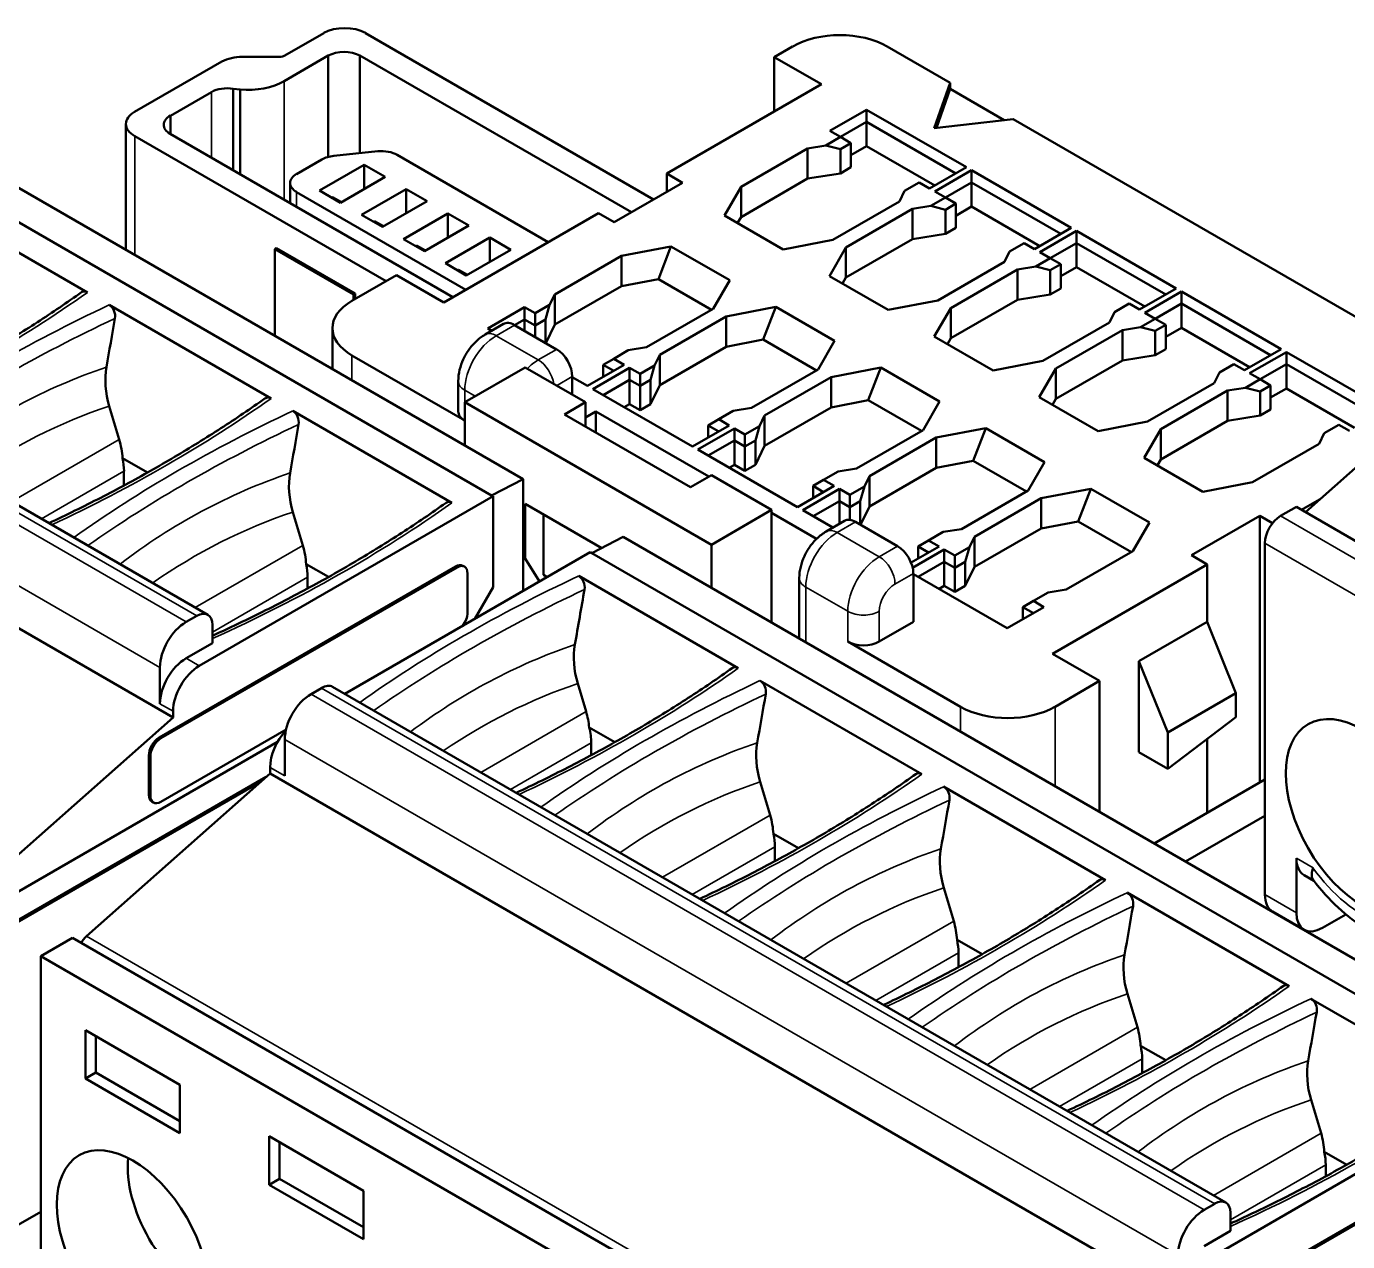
# Model space of a CAD drawing. Header units: millimetres. Extents: x 3137 to 5094, y 789 to 1822.
# Drawn here: x 4116.76 to 4134.57, y 1648.43 to 1664.81 of the extents above; entities that cross this region are included whole.
import ezdxf

# ---------------------------------------------------------------- set-up
doc = ezdxf.new("R2010")
doc.units = ezdxf.units.MM
doc.header["$LTSCALE"] = 1.8
doc.layers.add('외형선(ISO)', color=7, linetype='Continuous', lineweight=50)
doc.layers.add('좁은 외형선(ISO)', color=7, linetype='Continuous', lineweight=35)

msp = doc.modelspace()

# ---------------------------------------------------------------- linework, layer by layer
at = {"layer": '외형선(ISO)'}
for p, q in [((4120.768, 1664.721), (4120.243, 1664.418)), ((4121.33, 1664.721), (4125.214, 1662.479)), ((4127.088, 1664.541), (4126.841, 1664.398)), ((4128.361, 1664.541), (4129.21, 1664.051)), ((4118.219, 1663.658), (4119.397, 1664.338)), ((4120.172, 1664.4), (4119.67, 1664.401)), ((4120.234, 1664.074), (4120.828, 1664.417)), ((4120.828, 1664.417), (4120.828, 1663.052)), ((4121.256, 1664.417), (4121.256, 1663.103)), ((4121.256, 1664.417), (4124.914, 1662.306)), ((4126.841, 1663.663), (4126.841, 1664.398)), ((4126.841, 1664.398), (4127.477, 1664.03)), ((4119.549, 1663.97), (4119.549, 1662.872)), ((4119.549, 1663.97), (4119.642, 1663.959)), ((4119.642, 1663.959), (4119.642, 1662.818)), ((4125.391, 1662.826), (4127.477, 1664.03)), ((4129.21, 1664.051), (4128.997, 1663.438)), ((4129.21, 1663.969), (4129.027, 1663.442)), ((4129.21, 1664.051), (4129.21, 1663.969)), ((4129.94, 1663.547), (4129.21, 1663.969)), ((4118.703, 1663.607), (4119.254, 1663.926)), ((4118.703, 1663.607), (4118.703, 1663.36)), ((4128.085, 1663.687), (4127.59, 1663.402)), ((4129.429, 1662.912), (4128.085, 1663.687)), ((4128.085, 1663.687), (4128.085, 1663.524)), ((4118.103, 1663.496), (4118.103, 1661.799)), ((4127.59, 1663.402), (4127.732, 1663.32)), ((4128.085, 1663.524), (4127.732, 1663.32)), ((4128.085, 1663.524), (4128.085, 1663.198)), ((4129.287, 1662.83), (4128.085, 1663.524)), ((4128.997, 1663.438), (4130.058, 1663.561)), ((4130.058, 1663.561), (4136.062, 1660.095)), ((4121.608, 1661.377), (4118.222, 1663.332)), ((4122.51, 1661.162), (4118.698, 1663.363)), ((4127.732, 1663.32), (4127.535, 1663.207)), ((4127.732, 1663.32), (4127.873, 1663.238)), ((4127.873, 1663.238), (4127.732, 1663.157)), ((4127.873, 1663.238), (4127.873, 1662.912)), ((4121.497, 1663.128), (4120.903, 1663.067)), ((4123.794, 1661.904), (4121.759, 1663.079)), ((4126.392, 1662.648), (4127.29, 1663.167)), ((4127.535, 1663.207), (4127.29, 1663.167)), ((4127.29, 1663.167), (4127.29, 1662.759)), ((4127.535, 1663.207), (4127.732, 1663.157)), ((4127.732, 1663.157), (4127.732, 1662.83)), ((4128.085, 1663.198), (4127.873, 1663.075)), ((4129.005, 1662.667), (4128.085, 1663.198)), ((4116.033, 1662.994), (4123.454, 1658.709)), ((4120.744, 1663.018), (4120.403, 1662.821)), ((4120.71, 1662.597), (4121.311, 1662.944)), ((4121.311, 1662.618), (4121.311, 1662.944)), ((4121.311, 1662.944), (4121.594, 1662.781)), ((4127.873, 1662.912), (4127.732, 1662.83)), ((4128.934, 1662.626), (4129.429, 1662.912)), ((4129.5, 1662.871), (4129.005, 1662.585)), ((4130.843, 1662.095), (4129.5, 1662.871)), ((4129.5, 1662.871), (4129.5, 1662.708)), ((4115.608, 1662.774), (4123.029, 1658.49)), ((4120.316, 1662.7), (4120.316, 1662.429)), ((4121.594, 1662.781), (4120.993, 1662.434)), ((4124.684, 1662.173), (4125.603, 1662.704)), ((4125.391, 1662.826), (4125.391, 1662.581)), ((4125.603, 1662.704), (4125.391, 1662.826)), ((4126.392, 1662.24), (4127.29, 1662.759)), ((4127.732, 1662.83), (4127.29, 1662.759)), ((4128.596, 1662.594), (4128.792, 1662.708)), ((4128.792, 1662.708), (4128.934, 1662.626)), ((4129.5, 1662.708), (4129.146, 1662.504)), ((4129.5, 1662.708), (4129.5, 1662.381)), ((4130.702, 1662.014), (4129.5, 1662.708)), ((4120.403, 1662.578), (4122.683, 1661.262)), ((4120.993, 1662.434), (4120.71, 1662.597)), ((4120.888, 1662.511), (4120.874, 1662.503)), ((4120.888, 1662.511), (4121.007, 1662.442)), ((4121.276, 1662.271), (4121.877, 1662.618)), ((4121.877, 1662.291), (4121.877, 1662.618)), ((4121.877, 1662.618), (4122.16, 1662.455)), ((4126.169, 1662.263), (4126.392, 1662.648)), ((4126.392, 1662.648), (4126.392, 1662.24)), ((4128.527, 1662.452), (4128.596, 1662.594)), ((4129.146, 1662.504), (4128.95, 1662.39)), ((4129.005, 1662.585), (4129.146, 1662.504)), ((4129.146, 1662.504), (4129.287, 1662.422)), ((4115.434, 1662.467), (4117.583, 1661.226)), ((4122.16, 1662.455), (4121.559, 1662.108)), ((4128.527, 1662.452), (4127.629, 1661.934)), ((4127.806, 1661.832), (4128.704, 1662.35)), ((4128.95, 1662.39), (4128.704, 1662.35)), ((4128.704, 1662.35), (4128.704, 1661.942)), ((4128.95, 1662.39), (4129.146, 1662.34)), ((4129.287, 1662.422), (4129.146, 1662.34)), ((4129.146, 1662.34), (4129.146, 1662.014)), ((4129.287, 1662.422), (4129.287, 1662.095)), ((4129.5, 1662.381), (4129.287, 1662.259)), ((4130.419, 1661.85), (4129.5, 1662.381)), ((4121.559, 1662.108), (4121.276, 1662.271)), ((4121.453, 1662.185), (4121.439, 1662.176)), ((4121.453, 1662.185), (4121.573, 1662.116)), ((4121.841, 1661.944), (4122.442, 1662.291)), ((4122.386, 1661.091), (4124.472, 1662.295)), ((4122.442, 1661.965), (4122.442, 1662.291)), ((4122.442, 1662.291), (4122.725, 1662.128)), ((4124.472, 1662.295), (4124.684, 1662.173)), ((4126.961, 1661.805), (4126.169, 1662.263)), ((4126.346, 1662.161), (4126.392, 1662.24)), ((4122.725, 1662.128), (4122.124, 1661.781)), ((4129.146, 1662.014), (4128.704, 1661.942)), ((4129.287, 1662.095), (4129.146, 1662.014)), ((4130.348, 1661.809), (4130.843, 1662.095)), ((4130.914, 1662.054), (4130.419, 1661.769)), ((4132.257, 1661.279), (4130.914, 1662.054)), ((4130.914, 1662.054), (4130.914, 1661.891)), ((4120.13, 1661.822), (4120.109, 1661.81)), ((4120.109, 1661.81), (4121.17, 1661.197)), ((4120.109, 1660.64), (4120.109, 1661.81)), ((4120.13, 1661.822), (4121.191, 1661.209)), ((4122.124, 1661.781), (4121.841, 1661.944)), ((4122.019, 1661.858), (4122.005, 1661.85)), ((4122.019, 1661.858), (4122.138, 1661.789)), ((4122.407, 1661.618), (4123.008, 1661.965)), ((4123.291, 1661.801), (4122.69, 1661.454)), ((4123.008, 1661.638), (4123.008, 1661.965)), ((4123.008, 1661.965), (4123.291, 1661.801)), ((4124.78, 1661.718), (4125.448, 1661.846)), ((4125.278, 1661.405), (4125.448, 1661.846)), ((4125.448, 1661.846), (4126.24, 1661.389)), ((4127.629, 1661.934), (4126.961, 1661.805)), ((4127.583, 1661.446), (4127.806, 1661.832)), ((4127.806, 1661.424), (4128.704, 1661.942)), ((4127.806, 1661.832), (4127.806, 1661.424)), ((4130.01, 1661.778), (4130.207, 1661.891)), ((4130.207, 1661.891), (4130.348, 1661.809)), ((4130.914, 1661.891), (4130.56, 1661.687)), ((4130.914, 1661.891), (4130.914, 1661.565)), ((4132.116, 1661.197), (4130.914, 1661.891)), ((4122.69, 1661.454), (4122.407, 1661.618)), ((4123.882, 1661.199), (4124.78, 1661.718)), ((4124.78, 1661.718), (4124.78, 1661.309)), ((4129.941, 1661.636), (4129.043, 1661.117)), ((4129.941, 1661.636), (4130.01, 1661.778)), ((4130.56, 1661.687), (4130.364, 1661.574)), ((4130.419, 1661.769), (4130.56, 1661.687)), ((4130.56, 1661.687), (4130.702, 1661.605)), ((4121.75, 1661.458), (4121.149, 1661.111)), ((4121.75, 1661.458), (4122.386, 1661.091)), ((4122.585, 1661.531), (4122.571, 1661.523)), ((4122.585, 1661.531), (4122.704, 1661.463)), ((4128.375, 1660.989), (4127.583, 1661.446)), ((4129.22, 1661.015), (4130.118, 1661.534)), ((4130.364, 1661.574), (4130.118, 1661.534)), ((4130.118, 1661.534), (4130.118, 1661.126)), ((4130.364, 1661.574), (4130.56, 1661.524)), ((4130.702, 1661.605), (4130.56, 1661.524)), ((4130.56, 1661.524), (4130.56, 1661.197)), ((4130.702, 1661.605), (4130.702, 1661.279)), ((4130.914, 1661.565), (4130.702, 1661.442)), ((4131.833, 1661.034), (4130.914, 1661.565)), ((4123.882, 1660.791), (4124.78, 1661.309)), ((4124.78, 1661.309), (4125.278, 1661.405)), ((4125.278, 1661.405), (4125.996, 1660.991)), ((4126.24, 1661.389), (4126.017, 1661.003)), ((4127.76, 1661.344), (4127.806, 1661.424)), ((4130.702, 1661.279), (4130.56, 1661.197)), ((4131.762, 1660.993), (4132.257, 1661.279)), ((4121.17, 1661.197), (4121.191, 1661.209)), ((4121.17, 1661.124), (4121.17, 1661.197)), ((4121.191, 1661.209), (4121.191, 1661.136)), ((4123.882, 1661.199), (4123.813, 1661.057)), ((4123.882, 1661.199), (4123.882, 1660.791)), ((4129.043, 1661.117), (4128.375, 1660.989)), ((4129.22, 1660.607), (4130.118, 1661.126)), ((4130.56, 1661.197), (4130.118, 1661.126)), ((4132.328, 1661.238), (4131.833, 1660.952)), ((4133.671, 1660.462), (4132.328, 1661.238)), ((4132.328, 1661.238), (4132.328, 1661.075)), ((4112.117, 1660.973), (4119.206, 1656.88)), ((4117.877, 1661.057), (4120.058, 1659.797)), ((4123.475, 1661.026), (4122.98, 1660.74)), ((4123.616, 1660.944), (4123.475, 1661.026)), ((4123.475, 1661.026), (4123.475, 1660.862)), ((4123.813, 1661.057), (4123.616, 1660.944)), ((4123.616, 1660.944), (4123.616, 1660.781)), ((4123.813, 1661.057), (4123.758, 1660.862)), ((4126.017, 1661.003), (4125.119, 1660.485)), ((4125.296, 1660.383), (4126.194, 1660.901)), ((4126.194, 1660.901), (4126.862, 1661.03)), ((4126.194, 1660.901), (4126.194, 1660.493)), ((4126.692, 1660.589), (4126.862, 1661.03)), ((4126.862, 1661.03), (4127.654, 1660.572)), ((4128.997, 1660.63), (4129.22, 1661.015)), ((4129.22, 1661.015), (4129.22, 1660.607)), ((4131.356, 1660.819), (4131.424, 1660.961)), ((4131.424, 1660.961), (4131.621, 1661.075)), ((4131.621, 1661.075), (4131.762, 1660.993)), ((4131.833, 1660.952), (4131.974, 1660.871)), ((4132.328, 1661.075), (4131.974, 1660.871)), ((4132.328, 1661.075), (4132.328, 1660.748)), ((4133.53, 1660.381), (4132.328, 1661.075)), ((4120.885, 1660.192), (4120.885, 1660.744)), ((4122.943, 1660.657), (4123.191, 1660.8)), ((4122.98, 1660.74), (4123.034, 1660.709)), ((4123.475, 1660.862), (4123.341, 1660.785)), ((4123.906, 1660.458), (4123.341, 1660.785)), ((4123.475, 1660.862), (4123.475, 1660.707)), ((4123.616, 1660.781), (4123.475, 1660.862)), ((4123.758, 1660.862), (4123.616, 1660.781)), ((4123.616, 1660.781), (4123.616, 1660.626)), ((4123.758, 1660.862), (4123.758, 1660.544)), ((4123.882, 1660.791), (4123.761, 1660.542)), ((4131.356, 1660.819), (4130.458, 1660.301)), ((4131.778, 1660.757), (4131.532, 1660.717)), ((4131.974, 1660.871), (4131.778, 1660.757)), ((4131.778, 1660.757), (4131.974, 1660.707)), ((4131.974, 1660.871), (4132.116, 1660.789)), ((4132.116, 1660.789), (4131.974, 1660.707)), ((4132.116, 1660.789), (4132.116, 1660.462)), ((4132.328, 1660.748), (4132.116, 1660.626)), ((4133.247, 1660.217), (4132.328, 1660.748)), ((4126.194, 1660.493), (4126.692, 1660.589)), ((4126.692, 1660.589), (4127.41, 1660.174)), ((4127.654, 1660.572), (4127.431, 1660.187)), ((4129.789, 1660.172), (4128.997, 1660.63)), ((4129.174, 1660.528), (4129.22, 1660.607)), ((4130.634, 1660.199), (4131.532, 1660.717)), ((4131.532, 1660.717), (4131.532, 1660.309)), ((4131.974, 1660.707), (4131.974, 1660.381)), ((4122.669, 1659.499), (4121.149, 1660.377)), ((4124.677, 1660.332), (4124.873, 1660.445)), ((4124.873, 1660.445), (4125.119, 1660.485)), ((4125.296, 1660.383), (4125.227, 1660.241)), ((4125.296, 1659.974), (4126.194, 1660.493)), ((4125.296, 1660.383), (4125.296, 1659.974)), ((4131.974, 1660.381), (4131.532, 1660.309)), ((4132.116, 1660.462), (4131.974, 1660.381)), ((4133.176, 1660.176), (4133.671, 1660.462)), ((4133.742, 1660.421), (4133.247, 1660.136)), ((4135.086, 1659.646), (4133.742, 1660.421)), ((4133.742, 1660.421), (4133.742, 1660.258)), ((4133.998, 1658.265), (4136.564, 1660.54)), ((4123.482, 1660.213), (4122.669, 1659.744)), ((4123.482, 1660.213), (4124.295, 1659.744)), ((4124.323, 1659.964), (4124.818, 1660.25)), ((4124.889, 1660.209), (4124.394, 1659.923)), ((4124.677, 1660.332), (4124.536, 1660.25)), ((4124.536, 1660.25), (4124.536, 1660.087)), ((4124.677, 1660.168), (4124.536, 1660.25)), ((4124.818, 1660.25), (4124.677, 1660.332)), ((4125.031, 1660.127), (4124.889, 1660.209)), ((4124.889, 1660.209), (4124.889, 1660.046)), ((4125.227, 1660.241), (4125.031, 1660.127)), ((4125.227, 1660.241), (4125.172, 1660.046)), ((4127.608, 1660.085), (4128.276, 1660.213)), ((4128.107, 1659.772), (4128.276, 1660.213)), ((4128.276, 1660.213), (4129.068, 1659.756)), ((4130.458, 1660.301), (4129.789, 1660.172)), ((4130.412, 1659.813), (4130.634, 1660.199)), ((4130.634, 1659.791), (4131.532, 1660.309)), ((4130.634, 1660.199), (4130.634, 1659.791)), ((4132.839, 1660.145), (4133.035, 1660.258)), ((4133.035, 1660.258), (4133.176, 1660.176)), ((4133.742, 1660.258), (4133.389, 1660.054)), ((4134.944, 1659.564), (4133.742, 1660.258)), ((4133.742, 1660.258), (4133.742, 1659.932)), ((4122.581, 1659.621), (4122.581, 1660.03)), ((4124.118, 1659.846), (4124.118, 1660.091)), ((4124.118, 1660.083), (4124.323, 1659.964)), ((4124.889, 1660.046), (4124.536, 1659.842)), ((4124.889, 1660.046), (4124.889, 1659.719)), ((4125.031, 1659.964), (4124.889, 1660.046)), ((4125.031, 1660.127), (4125.031, 1659.964)), ((4125.172, 1660.046), (4125.031, 1659.964)), ((4125.172, 1660.046), (4125.172, 1659.719)), ((4127.431, 1660.187), (4126.533, 1659.668)), ((4126.71, 1659.566), (4127.608, 1660.085)), ((4127.608, 1660.085), (4127.608, 1659.676)), ((4132.77, 1660.003), (4132.839, 1660.145)), ((4133.389, 1660.054), (4133.192, 1659.941)), ((4133.247, 1660.136), (4133.389, 1660.054)), ((4133.389, 1660.054), (4133.53, 1659.972)), ((4124.394, 1659.923), (4125.738, 1659.148)), ((4125.031, 1659.964), (4125.031, 1659.638)), ((4125.296, 1659.974), (4125.172, 1659.719)), ((4132.77, 1660.003), (4131.872, 1659.485)), ((4132.049, 1659.382), (4132.947, 1659.901)), ((4133.192, 1659.941), (4132.947, 1659.901)), ((4132.947, 1659.901), (4132.947, 1659.493)), ((4133.192, 1659.941), (4133.389, 1659.891)), ((4133.53, 1659.972), (4133.389, 1659.891)), ((4133.389, 1659.891), (4133.389, 1659.564)), ((4133.53, 1659.972), (4133.53, 1659.646)), ((4133.742, 1659.932), (4133.53, 1659.809)), ((4134.661, 1659.401), (4133.742, 1659.932)), ((4118.737, 1655.497), (4111.274, 1659.807)), ((4117.878, 1659.694), (4118.013, 1659.243)), ((4122.669, 1659.744), (4125.992, 1657.825)), ((4122.669, 1659.744), (4122.669, 1659.162)), ((4124.295, 1659.744), (4124.012, 1659.58)), ((4124.295, 1659.417), (4124.295, 1659.744)), ((4124.889, 1659.719), (4124.818, 1659.678)), ((4125.031, 1659.638), (4124.889, 1659.719)), ((4125.172, 1659.719), (4125.031, 1659.638)), ((4126.288, 1659.629), (4126.533, 1659.668)), ((4126.71, 1659.158), (4127.608, 1659.676)), ((4127.608, 1659.676), (4128.107, 1659.772)), ((4128.107, 1659.772), (4128.824, 1659.358)), ((4129.068, 1659.756), (4128.845, 1659.37)), ((4131.204, 1659.356), (4130.412, 1659.813)), ((4130.588, 1659.711), (4130.634, 1659.791)), ((4122.496, 1658.389), (4120.351, 1659.628)), ((4124.012, 1659.58), (4125.709, 1658.601)), ((4124.295, 1659.54), (4124.437, 1659.621)), ((4125.957, 1658.744), (4124.437, 1659.621)), ((4124.437, 1659.621), (4124.437, 1659.335)), ((4126.091, 1659.515), (4125.95, 1659.433)), ((4126.091, 1659.515), (4126.288, 1659.629)), ((4126.233, 1659.433), (4126.091, 1659.515)), ((4126.71, 1659.566), (4126.641, 1659.424)), ((4126.71, 1659.566), (4126.71, 1659.158)), ((4131.872, 1659.485), (4131.204, 1659.356)), ((4132.049, 1658.974), (4132.947, 1659.493)), ((4133.389, 1659.564), (4132.947, 1659.493)), ((4133.53, 1659.646), (4133.389, 1659.564)), ((4125.738, 1659.148), (4126.233, 1659.433)), ((4126.303, 1659.393), (4125.808, 1659.107)), ((4125.95, 1659.433), (4125.95, 1659.27)), ((4126.091, 1659.352), (4125.95, 1659.433)), ((4126.445, 1659.311), (4126.303, 1659.393)), ((4126.303, 1659.393), (4126.303, 1659.229)), ((4126.641, 1659.424), (4126.445, 1659.311)), ((4126.445, 1659.311), (4126.445, 1659.148)), ((4126.641, 1659.424), (4126.586, 1659.229)), ((4128.845, 1659.37), (4127.947, 1658.852)), ((4129.022, 1659.268), (4129.69, 1659.397)), ((4129.521, 1658.956), (4129.69, 1659.397)), ((4129.69, 1659.397), (4130.482, 1658.939)), ((4131.826, 1658.997), (4132.049, 1659.382)), ((4132.049, 1659.382), (4132.049, 1658.974)), ((4134.184, 1659.186), (4134.253, 1659.328)), ((4134.253, 1659.328), (4134.449, 1659.442)), ((4134.449, 1659.442), (4134.591, 1659.36)), ((4126.303, 1659.229), (4125.95, 1659.025)), ((4126.303, 1659.229), (4126.303, 1658.903)), ((4126.445, 1659.148), (4126.303, 1659.229)), ((4126.586, 1659.229), (4126.445, 1659.148)), ((4126.445, 1659.148), (4126.445, 1658.821)), ((4126.586, 1659.229), (4126.586, 1658.903)), ((4126.71, 1659.158), (4126.586, 1658.903)), ((4128.124, 1658.75), (4129.022, 1659.268)), ((4129.022, 1659.268), (4129.022, 1658.86)), ((4134.184, 1659.186), (4133.286, 1658.668)), ((4118.394, 1658.798), (4118.057, 1658.993)), ((4125.808, 1659.107), (4127.152, 1658.331)), ((4129.022, 1658.86), (4129.521, 1658.956)), ((4129.521, 1658.956), (4130.238, 1658.541)), ((4132.618, 1658.539), (4131.826, 1658.997)), ((4132.003, 1658.895), (4132.049, 1658.974)), ((4118.076, 1658.623), (4118.076, 1658.818)), ((4125.992, 1658.764), (4125.709, 1658.601)), ((4125.992, 1658.764), (4126.805, 1658.294)), ((4126.303, 1658.903), (4126.233, 1658.862)), ((4126.445, 1658.821), (4126.303, 1658.903)), ((4126.586, 1658.903), (4126.445, 1658.821)), ((4127.505, 1658.699), (4127.702, 1658.812)), ((4127.702, 1658.812), (4127.947, 1658.852)), ((4128.124, 1658.341), (4129.022, 1658.86)), ((4130.482, 1658.939), (4130.26, 1658.554)), ((4123.029, 1658.49), (4123.454, 1658.709)), ((4123.454, 1658.709), (4123.454, 1657.2)), ((4127.152, 1658.331), (4127.647, 1658.617)), ((4127.505, 1658.699), (4127.364, 1658.617)), ((4127.364, 1658.617), (4127.364, 1658.454)), ((4127.505, 1658.535), (4127.364, 1658.617)), ((4127.647, 1658.617), (4127.505, 1658.699)), ((4128.055, 1658.608), (4127.859, 1658.495)), ((4128.055, 1658.608), (4128, 1658.413)), ((4128.124, 1658.75), (4128.055, 1658.608)), ((4128.124, 1658.75), (4128.124, 1658.341)), ((4133.286, 1658.668), (4132.618, 1658.539)), ((4119.091, 1656.191), (4123.051, 1658.478)), ((4123.029, 1658.49), (4123.051, 1658.478)), ((4123.051, 1658.478), (4123.051, 1657.253)), ((4127.718, 1658.576), (4127.223, 1658.29)), ((4127.718, 1658.413), (4127.364, 1658.209)), ((4127.859, 1658.495), (4127.718, 1658.576)), ((4127.718, 1658.576), (4127.718, 1658.413)), ((4127.718, 1658.413), (4127.718, 1658.106)), ((4127.859, 1658.331), (4127.718, 1658.413)), ((4127.859, 1658.495), (4127.859, 1658.331)), ((4128, 1658.413), (4127.859, 1658.331)), ((4128, 1658.413), (4128, 1658.094)), ((4130.26, 1658.554), (4129.362, 1658.035)), ((4129.538, 1657.933), (4130.436, 1658.452)), ((4130.436, 1658.452), (4131.105, 1658.58)), ((4130.436, 1658.452), (4130.436, 1658.043)), ((4130.935, 1658.139), (4131.105, 1658.58)), ((4131.105, 1658.58), (4131.897, 1658.123)), ((4134.188, 1658.434), (4133.947, 1658.294)), ((4120.353, 1658.265), (4120.488, 1657.814)), ((4123.482, 1657.641), (4123.482, 1658.376)), ((4123.482, 1658.376), (4124.515, 1657.78)), ((4123.73, 1658.233), (4123.73, 1657.417)), ((4126.805, 1658.294), (4125.992, 1657.825)), ((4126.805, 1656.774), (4126.805, 1658.294)), ((4127.41, 1657.904), (4126.805, 1658.254)), ((4127.223, 1658.29), (4127.63, 1658.055)), ((4127.859, 1658.331), (4127.859, 1658.159)), ((4128.124, 1658.341), (4128.004, 1658.093)), ((4133.664, 1658.213), (4133.877, 1658.335)), ((4143.917, 1652.538), (4133.877, 1658.335)), ((4127.539, 1658.003), (4127.787, 1658.146)), ((4127.937, 1658.131), (4128.502, 1657.805)), ((4130.436, 1658.043), (4130.935, 1658.139)), ((4130.935, 1658.139), (4131.653, 1657.725)), ((4131.897, 1658.123), (4131.674, 1657.737)), ((4133.382, 1658.213), (4132.462, 1657.682)), ((4133.382, 1658.213), (4133.382, 1654.62)), ((4133.554, 1658.113), (4133.382, 1658.213)), ((4124.38, 1657.71), (4124.804, 1657.929)), ((4124.804, 1657.929), (4137.175, 1650.787)), ((4128.92, 1657.882), (4128.778, 1657.8)), ((4128.92, 1657.882), (4129.116, 1657.996)), ((4129.061, 1657.8), (4128.92, 1657.882)), ((4129.116, 1657.996), (4129.362, 1658.035)), ((4129.538, 1657.933), (4129.47, 1657.791)), ((4129.538, 1657.525), (4130.436, 1658.043)), ((4129.538, 1657.933), (4129.538, 1657.525)), ((4121.053, 1655.814), (4124.359, 1657.722)), ((4124.359, 1657.722), (4124.38, 1657.71)), ((4124.38, 1657.71), (4136.751, 1650.568)), ((4125.992, 1657.825), (4125.992, 1657.244)), ((4128.684, 1657.583), (4129.061, 1657.8)), ((4129.132, 1657.76), (4128.705, 1657.514)), ((4128.778, 1657.8), (4128.778, 1657.637)), ((4128.92, 1657.719), (4128.778, 1657.8)), ((4129.273, 1657.678), (4129.132, 1657.76)), ((4129.132, 1657.76), (4129.132, 1657.596)), ((4129.47, 1657.791), (4129.273, 1657.678)), ((4129.47, 1657.791), (4129.415, 1657.596)), ((4131.674, 1657.737), (4130.776, 1657.219)), ((4133.452, 1653.11), (4133.452, 1657.845)), ((4122.543, 1657.532), (4118.552, 1655.227)), ((4118.573, 1655.215), (4122.565, 1657.519)), ((4120.532, 1657.564), (4120.834, 1657.39)), ((4122.665, 1657.529), (4122.643, 1657.541)), ((4123.454, 1657.658), (4123.482, 1657.641)), ((4123.482, 1657.641), (4123.678, 1657.33)), ((4129.132, 1657.596), (4128.778, 1657.392)), ((4129.273, 1657.515), (4129.132, 1657.596)), ((4129.132, 1657.596), (4129.132, 1657.27)), ((4129.273, 1657.678), (4129.273, 1657.515)), ((4129.415, 1657.596), (4129.273, 1657.515)), ((4129.415, 1657.596), (4129.415, 1657.27)), ((4129.538, 1657.525), (4129.415, 1657.27)), ((4132.674, 1657.56), (4130.588, 1656.355)), ((4132.462, 1657.682), (4132.674, 1657.56)), ((4132.674, 1657.56), (4132.674, 1656.784)), ((4120.551, 1657.234), (4120.551, 1657.389)), ((4122.706, 1657.438), (4122.706, 1656.909)), ((4123.73, 1657.417), (4123.779, 1657.388)), ((4124.205, 1657.403), (4126.355, 1656.162)), ((4127.177, 1656.559), (4127.177, 1657.376)), ((4128.715, 1656.784), (4128.715, 1657.437)), ((4128.715, 1657.429), (4129.98, 1656.698)), ((4129.273, 1657.515), (4129.273, 1657.188)), ((4122.803, 1656.824), (4123.051, 1657.253)), ((4129.132, 1657.27), (4129.061, 1657.229)), ((4129.273, 1657.188), (4129.132, 1657.27)), ((4129.415, 1657.27), (4129.273, 1657.188)), ((4130.334, 1657.066), (4130.53, 1657.179)), ((4130.53, 1657.179), (4130.776, 1657.219)), ((4129.98, 1656.698), (4130.475, 1656.984)), ((4130.334, 1657.066), (4130.192, 1656.984)), ((4130.334, 1656.902), (4130.192, 1656.984)), ((4130.192, 1656.984), (4130.192, 1656.821)), ((4130.475, 1656.984), (4130.334, 1657.066)), ((4118.914, 1656.783), (4119.056, 1656.865)), ((4119.268, 1656.743), (4119.268, 1656.498)), ((4128.255, 1656.519), (4128.715, 1656.784)), ((4132.674, 1656.784), (4131.755, 1656.253)), ((4132.674, 1656.784), (4133.063, 1655.825)), ((4118.914, 1656.294), (4119.268, 1656.498)), ((4129.351, 1655.641), (4127.831, 1656.519)), ((4131.225, 1655.988), (4130.588, 1656.355)), ((4118.561, 1655.681), (4118.561, 1656.171)), ((4131.755, 1656.253), (4131.755, 1655.028)), ((4132.144, 1655.294), (4131.755, 1656.253)), ((4124.192, 1655.953), (4124.304, 1655.576)), ((4126.648, 1655.992), (4128.829, 1654.733)), ((4131.225, 1655.988), (4130.624, 1655.641)), ((4131.225, 1654.223), (4131.225, 1655.988)), ((4120.597, 1655.812), (4120.738, 1655.893)), ((4120.888, 1655.908), (4132.927, 1648.958)), ((4133.063, 1655.825), (4132.144, 1655.294)), ((4133.063, 1655.498), (4133.063, 1655.825)), ((4118.737, 1655.497), (4118.737, 1655.579)), ((4116.262, 1653.302), (4118.737, 1655.497)), ((4132.144, 1654.804), (4133.063, 1655.498)), ((4120.26, 1655.334), (4118.573, 1654.36)), ((4124.691, 1655.163), (4124.346, 1655.362)), ((4132.144, 1655.294), (4132.144, 1654.804)), ((4132.674, 1655.204), (4132.674, 1654.212)), ((4120.147, 1655.169), (4116.14, 1652.855)), ((4120.243, 1654.71), (4120.243, 1655.199)), ((4124.373, 1655.153), (4124.373, 1654.988)), ((4131.755, 1655.028), (4132.144, 1654.804)), ((4118.411, 1654.982), (4118.411, 1654.454)), ((4118.432, 1654.441), (4118.432, 1654.97)), ((4116.312, 1652.571), (4119.994, 1654.697)), ((4117.57, 1652.547), (4120.045, 1654.742)), ((4120.045, 1654.742), (4120.045, 1654.824)), ((4132.459, 1647.575), (4120.045, 1654.742)), ((4119.915, 1654.627), (4116.333, 1652.559)), ((4126.65, 1654.629), (4126.784, 1654.179)), ((4129.123, 1654.564), (4131.304, 1653.304)), ((4131.959, 1653.799), (4133.452, 1654.661)), ((4118.473, 1654.35), (4118.452, 1654.362)), ((4132.383, 1653.554), (4133.452, 1654.171)), ((4127.166, 1653.734), (4126.828, 1653.929)), ((4126.848, 1653.559), (4126.848, 1653.753)), ((4133.877, 1652.865), (4133.877, 1653.6)), ((4134.114, 1653.293), (4133.98, 1653.371)), ((4129.125, 1653.2), (4129.259, 1652.75)), ((4131.598, 1653.135), (4133.779, 1651.875)), ((4133.556, 1652.881), (4133.98, 1652.636)), ((4134.543, 1652.841), (4134.23, 1652.661)), ((4133.871, 1652.699), (4133.868, 1652.697)), ((4116.955, 1652.281), (4117.38, 1652.526)), ((4117.38, 1652.526), (4129.751, 1645.384)), ((4129.641, 1652.305), (4129.303, 1652.5)), ((4116.955, 1647.26), (4116.955, 1652.281)), ((4116.955, 1652.281), (4129.326, 1645.139)), ((4129.323, 1652.13), (4129.323, 1652.325)), ((4131.6, 1651.772), (4131.734, 1651.321)), ((4136.218, 1650.467), (4134.073, 1651.706)), ((4117.556, 1651.281), (4117.556, 1650.628)), ((4118.829, 1650.546), (4117.556, 1651.281)), ((4117.698, 1651.199), (4117.698, 1650.709)), ((4132.116, 1650.876), (4131.778, 1651.071)), ((4131.798, 1650.701), (4131.798, 1650.896)), ((4117.556, 1650.628), (4117.698, 1650.709)), ((4117.556, 1650.628), (4118.829, 1649.893)), ((4118.829, 1650.056), (4117.698, 1650.709)), ((4118.829, 1649.893), (4118.829, 1650.546)), ((4132.812, 1648.269), (4136.772, 1650.556)), ((4134.074, 1650.343), (4134.209, 1649.892)), ((4120.031, 1649.852), (4120.031, 1649.199)), ((4121.304, 1649.117), (4120.031, 1649.852)), ((4120.173, 1649.28), (4120.173, 1649.77)), ((4136.265, 1649.61), (4132.274, 1647.305)), ((4132.295, 1647.293), (4136.286, 1649.597)), ((4134.253, 1649.642), (4134.555, 1649.468)), ((4134.272, 1649.312), (4134.272, 1649.467)), ((4120.031, 1649.199), (4120.173, 1649.28)), ((4120.031, 1649.199), (4121.304, 1648.464)), ((4121.304, 1648.627), (4120.173, 1649.28)), ((4121.304, 1648.464), (4121.304, 1649.117)), ((4116.333, 1648.476), (4116.955, 1648.835)), ((4132.636, 1648.861), (4132.777, 1648.943)), ((4132.989, 1648.821), (4132.989, 1648.576)), ((4132.636, 1648.371), (4132.989, 1648.576))]:
    msp.add_line(p, q, dxfattribs=at)
for centre, major_axis, ratio, start_param, end_param in [((4121.049, 1664.557), (0.401, 0), 0.577339, 0.792253, 2.34932), ((4127.725, 1664.173), (-0.9, 0), 0.57735, 3.926991, 5.497787), ((4121.042, 1664.287), (0.31, 0), 0.577339, 0.809472, 2.332089), ((4119.679, 1664.159), (0.42, 0), 0.577339, 1.591417, 2.30752), ((4120.166, 1664.464), (-0.11, 0), 0.577339, 1.624021, 2.34653), ((4119.468, 1663.799), (0.307, 0), 0.577339, 1.304184, 2.342493), ((4119.743, 1664.351), (0.687, 0), 0.577339, 4.565389, 5.509432), ((4118.502, 1663.496), (-0.399, 0), 0.577339, 5.500529, 7.075868), ((4118.907, 1663.484), (-0.296, 0), 0.577339, 5.474637, 7.069244), ((4120.972, 1662.882), (0.327, 0), 0.577339, 1.782965, 2.342213), ((4121.545, 1662.956), (0.301, 0), 0.577339, 0.781105, 1.730036), ((4120.613, 1662.7), (-0.297, 0), 0.577339, 5.49738, 7.068967), ((4117.565, 1661.099), (0.046, -0.136), 0.663454, 2.497974, 3.340628), ((4121.785, 1660.744), (-0.9, 0), 0.57735, 5.497787, 7.068583), ((4117.855, 1660.932), (-0.043, 0.134), 0.690585, 4.06364, 5.634101), ((4130.571, 1643.538), (13.174, 90.158), 0.166903, 1.40174, 1.40914), ((4123.341, 1660.54), (-0.15, 0.26), 0.57735, 5.497787, 6.283185), ((4123.906, 1660.213), (0.15, -0.26), 0.57735, 0.785398, 2.356194), ((4118.477, 1659.84), (-0.295, 0.85), 0.683279, 0.888551, 1.506255), ((4120.04, 1659.67), (0.046, -0.136), 0.663454, 2.497974, 3.340628), ((4120.33, 1659.503), (-0.043, 0.134), 0.690585, 4.06364, 5.634101), ((4122.881, 1659.621), (-0.3, 0), 0.57735, 0, 0.785398), ((4133.046, 1642.109), (13.174, 90.158), 0.166903, 1.40174, 1.40914), ((4117.517, 1659.108), (-0.231, 0.723), 0.675873, 4.343983, 4.683584), ((4117.546, 1659.124), (0.375, -0.65), 0.57735, 0.785398, 1.056662), ((4120.951, 1658.411), (-0.295, 0.85), 0.683279, 0.888551, 1.506255), ((4122.479, 1658.263), (-0.046, 0.136), 0.663422, 5.639537, 6.482372), ((4127.937, 1657.886), (-0.15, 0.26), 0.57735, 5.497787, 6.283185), ((4133.664, 1657.968), (-0.15, -0.26), 0.57735, 3.926991, 5.497787), ((4119.992, 1657.679), (-0.231, 0.723), 0.675873, 4.343983, 4.683584), ((4128.502, 1657.56), (0.15, -0.26), 0.57735, 0.785398, 2.356194), ((4120.021, 1657.695), (0.375, -0.65), 0.57735, 0.785398, 1.056662), ((4122.543, 1657.368), (0.1, 0.173), 0.57735, 0, 0.785398), ((4122.565, 1657.356), (0.1, 0.173), 0.57735, 5.497787, 7.068583), ((4124.183, 1657.278), (-0.043, 0.134), 0.690585, 4.06364, 5.634101), ((4136.899, 1639.884), (13.174, 90.158), 0.166903, 1.40174, 1.410117), ((4119.056, 1656.62), (0.15, 0.26), 0.57735, 5.497787, 7.068583), ((4122.565, 1656.827), (0.1, 0.173), 0.57735, 4.457348, 5.497787), ((4118.914, 1656.375), (-0.25, -0.433), 0.57735, 3.926991, 5.497787), ((4124.79, 1656.1), (0.295, -0.85), 0.683283, 4.030629, 4.648215), ((4128.043, 1656.641), (-0.3, 0), 0.57735, 0.785398, 2.356194), ((4118.914, 1655.885), (0.25, 0.433), 0.57735, 0.785398, 2.356194), ((4119.091, 1655.783), (0.25, 0.433), 0.57735, 0.785398, 2.356194), ((4126.337, 1656.035), (0.046, -0.136), 0.663454, 2.497974, 3.340628), ((4120.738, 1655.649), (0.15, 0.26), 0.57735, 0, 0.785398), ((4126.626, 1655.868), (-0.043, 0.134), 0.690585, 4.06364, 5.634101), ((4120.597, 1655.404), (-0.25, -0.433), 0.57735, 3.926991, 5.497787), ((4139.342, 1638.474), (13.174, 90.158), 0.166903, 1.40174, 1.40914), ((4123.809, 1655.44), (-0.231, 0.723), 0.675873, 4.393491, 4.683584), ((4129.987, 1656.008), (0.9, 0), 0.57735, 3.926991, 5.497787), ((4118.552, 1655.064), (-0.1, -0.173), 0.57735, 3.926991, 5.497787), ((4118.573, 1655.052), (-0.1, -0.173), 0.57735, 3.926991, 5.497787), ((4120.399, 1655.028), (0.25, 0.433), 0.57735, 1.198175, 2.356194), ((4123.843, 1655.46), (0.375, -0.65), 0.57735, 0.785398, 1.10617), ((4127.248, 1654.776), (-0.295, 0.85), 0.683279, 0.888551, 1.506255), ((4128.812, 1654.606), (0.046, -0.136), 0.663454, 2.497974, 3.340628), ((4129.101, 1654.439), (-0.043, 0.134), 0.690585, 4.06364, 5.634101), ((4118.552, 1654.535), (-0.1, -0.173), 0.57735, 5.497787, 6.283185), ((4118.573, 1654.523), (-0.1, -0.173), 0.57735, 5.497787, 7.068583), ((4141.817, 1637.045), (13.174, 90.158), 0.166903, 1.40174, 1.40914), ((4126.289, 1654.043), (-0.231, 0.723), 0.675873, 4.343983, 4.683584), ((4126.318, 1654.06), (0.375, -0.65), 0.57735, 0.785398, 1.056662), ((4129.723, 1653.347), (-0.295, 0.85), 0.683279, 0.888551, 1.506255), ((4134.23, 1653.804), (-0.25, -0.433), 0.57735, 5.497787, 6.283185), ((4131.287, 1653.177), (0.046, -0.136), 0.663454, 2.497974, 3.340628), ((4131.576, 1653.01), (-0.043, 0.134), 0.690585, 4.06364, 5.634101), ((4133.806, 1653.314), (-0.25, -0.433), 0.57735, 5.497787, 6.283185), ((4144.292, 1635.616), (13.174, 90.158), 0.166903, 1.40174, 1.40914), ((4128.764, 1652.614), (-0.231, 0.723), 0.675873, 4.343983, 4.683584), ((4134.23, 1653.069), (-0.25, -0.433), 0.57735, 5.497787, 7.068583), ((4117.606, 1652.41), (-0.1, -0.173), 0.57735, 4.18879, 4.778097), ((4128.792, 1652.631), (0.375, -0.65), 0.57735, 0.785398, 1.056662), ((4132.198, 1651.918), (-0.295, 0.85), 0.683279, 0.888551, 1.506255), ((4133.761, 1651.748), (0.046, -0.136), 0.663454, 2.497974, 3.340628), ((4134.051, 1651.581), (-0.043, 0.134), 0.690585, 4.06364, 5.634101), ((4146.767, 1634.187), (13.174, 90.158), 0.166903, 1.40174, 1.40914), ((4131.239, 1651.186), (-0.231, 0.723), 0.675873, 4.343983, 4.683584), ((4131.267, 1651.202), (0.375, -0.65), 0.57735, 0.785398, 1.056662), ((4134.673, 1650.489), (-0.295, 0.85), 0.683279, 0.888551, 1.506255), ((4133.714, 1649.757), (-0.231, 0.723), 0.675873, 4.343983, 4.683584), ((4119.116, 1648.87), (0.7, -1.212), 0.57735, 3.821315, 5.603), ((4133.742, 1649.773), (0.375, -0.65), 0.57735, 0.785398, 1.056662), ((4132.777, 1648.698), (0.15, 0.26), 0.57735, 5.497787, 7.068583), ((4132.636, 1648.453), (-0.25, -0.433), 0.57735, 3.926991, 5.497787)]:
    msp.add_ellipse(centre, major_axis=major_axis, ratio=ratio, start_param=start_param, end_param=end_param, dxfattribs=at)
for centre in [(4134.76, 1654.151), (4118.196, 1648.339)]:
    msp.add_ellipse(centre, major_axis=(-0.725, 1.256), ratio=0.57735, dxfattribs=at)
for points, knots in [([(4117.503, 1661.227), (4117.31, 1661.09), (4117.112, 1660.955), (4116.705, 1660.692), (4116.496, 1660.563), (4116.069, 1660.31), (4115.85, 1660.186), (4115.403, 1659.945), (4115.174, 1659.827), (4114.825, 1659.656), (4114.708, 1659.6), (4114.59, 1659.544)], [3.0380597, 3.0380597, 3.0380597, 3.0380597, 3.0839743, 3.0839743, 3.1298889, 3.1298889, 3.1758036, 3.1758036, 3.2217182, 3.2217182, 3.2445003, 3.2445003, 3.2445003, 3.2445003]), ([(4122.943, 1660.657), (4122.897, 1660.63), (4122.857, 1660.599), (4122.784, 1660.53), (4122.752, 1660.492), (4122.695, 1660.411), (4122.67, 1660.368), (4122.628, 1660.278), (4122.612, 1660.231), (4122.588, 1660.133), (4122.581, 1660.082), (4122.581, 1660.03)], [0, 0, 0, 0, 0.314159, 0.314159, 0.628319, 0.628319, 0.942478, 0.942478, 1.256637, 1.256637, 1.570796, 1.570796, 1.570796, 1.570796]), ([(4119.977, 1659.798), (4119.785, 1659.661), (4119.587, 1659.526), (4119.18, 1659.263), (4118.971, 1659.134), (4118.544, 1658.881), (4118.325, 1658.757), (4117.878, 1658.516), (4117.649, 1658.399), (4117.3, 1658.227), (4117.183, 1658.171), (4117.065, 1658.116)], [3.0380597, 3.0380597, 3.0380597, 3.0380597, 3.0839743, 3.0839743, 3.1298889, 3.1298889, 3.1758036, 3.1758036, 3.2217182, 3.2217182, 3.2445003, 3.2445003, 3.2445003, 3.2445003]), ([(4119.268, 1656.598), (4119.467, 1656.688), (4119.662, 1656.781), (4120.088, 1656.99), (4120.317, 1657.108), (4120.764, 1657.349), (4120.983, 1657.473), (4121.41, 1657.726), (4121.619, 1657.855), (4122.026, 1658.118), (4122.224, 1658.253), (4122.416, 1658.39)], [3.0237999, 3.0237999, 3.0237999, 3.0237999, 3.0617627, 3.0617627, 3.1076772, 3.1076772, 3.1535918, 3.1535918, 3.1995063, 3.1995063, 3.2454208, 3.2454208, 3.2454208, 3.2454208]), ([(4127.539, 1658.003), (4127.494, 1657.977), (4127.453, 1657.945), (4127.381, 1657.876), (4127.348, 1657.838), (4127.291, 1657.757), (4127.266, 1657.714), (4127.225, 1657.624), (4127.208, 1657.577), (4127.184, 1657.479), (4127.177, 1657.429), (4127.177, 1657.376)], [0, 0, 0, 0, 0.314159, 0.314159, 0.628319, 0.628319, 0.942478, 0.942478, 1.256637, 1.256637, 1.570796, 1.570796, 1.570796, 1.570796]), ([(4126.274, 1656.162), (4126.082, 1656.025), (4125.884, 1655.891), (4125.477, 1655.627), (4125.268, 1655.498), (4124.841, 1655.246), (4124.622, 1655.122), (4124.174, 1654.881), (4123.946, 1654.763), (4123.597, 1654.592), (4123.48, 1654.535), (4123.362, 1654.48)], [3.0380597, 3.0380597, 3.0380597, 3.0380597, 3.0839743, 3.0839743, 3.1298889, 3.1298889, 3.1758036, 3.1758036, 3.2217182, 3.2217182, 3.2445003, 3.2445003, 3.2445003, 3.2445003]), ([(4128.749, 1654.734), (4128.557, 1654.597), (4128.358, 1654.462), (4127.952, 1654.198), (4127.743, 1654.069), (4127.315, 1653.817), (4127.097, 1653.693), (4126.649, 1653.452), (4126.421, 1653.334), (4126.072, 1653.163), (4125.955, 1653.107), (4125.837, 1653.051)], [3.0380597, 3.0380597, 3.0380597, 3.0380597, 3.0839743, 3.0839743, 3.1298889, 3.1298889, 3.1758036, 3.1758036, 3.2217182, 3.2217182, 3.2445003, 3.2445003, 3.2445003, 3.2445003]), ([(4134.101, 1653.47), (4134.097, 1653.459), (4134.094, 1653.449), (4134.092, 1653.438), (4134.089, 1653.428), (4134.087, 1653.418), (4134.086, 1653.408), (4134.085, 1653.399), (4134.084, 1653.39), (4134.084, 1653.381), (4134.084, 1653.372), (4134.084, 1653.364), (4134.085, 1653.356), (4134.086, 1653.348), (4134.088, 1653.341), (4134.09, 1653.334), (4134.093, 1653.327), (4134.095, 1653.32), (4134.099, 1653.315), (4134.101, 1653.312), (4134.102, 1653.309), (4134.104, 1653.306)], [0, 0, 0, 0, 0.0500439, 0.0500439, 0.0500439, 0.1003298, 0.1003298, 0.1003298, 0.1506336, 0.1506336, 0.1506336, 0.2007383, 0.2007383, 0.2007383, 0.2507413, 0.2507413, 0.2507413, 0.3010207, 0.3010207, 0.3010207, 0.3259682, 0.3259682, 0.3259682, 0.3259682]), ([(4131.224, 1653.305), (4131.031, 1653.168), (4130.833, 1653.033), (4130.427, 1652.77), (4130.218, 1652.64), (4129.79, 1652.388), (4129.571, 1652.264), (4129.124, 1652.023), (4128.895, 1651.905), (4128.547, 1651.734), (4128.43, 1651.678), (4128.312, 1651.622)], [3.0380597, 3.0380597, 3.0380597, 3.0380597, 3.0839743, 3.0839743, 3.1298889, 3.1298889, 3.1758036, 3.1758036, 3.2217182, 3.2217182, 3.2445003, 3.2445003, 3.2445003, 3.2445003]), ([(4134.104, 1653.306), (4134.207, 1653.171), (4134.319, 1653.046), (4134.559, 1652.822), (4134.687, 1652.723), (4134.956, 1652.558), (4135.098, 1652.493), (4135.395, 1652.406), (4135.55, 1652.386), (4135.859, 1652.409), (4136.011, 1652.451), (4136.147, 1652.527), (4136.148, 1652.527), (4136.148, 1652.527)], [2.570912, 2.570912, 2.570912, 2.570912, 2.842128, 2.842128, 3.113344, 3.113344, 3.384559, 3.384559, 3.655775, 3.655775, 3.915873, 3.915873, 3.916819, 3.916819, 3.916819, 3.916819]), ([(4133.699, 1651.876), (4133.506, 1651.739), (4133.308, 1651.604), (4132.901, 1651.341), (4132.693, 1651.212), (4132.265, 1650.959), (4132.046, 1650.835), (4131.599, 1650.594), (4131.37, 1650.476), (4131.022, 1650.305), (4130.905, 1650.249), (4130.787, 1650.194)], [3.0380597, 3.0380597, 3.0380597, 3.0380597, 3.0839743, 3.0839743, 3.1298889, 3.1298889, 3.1758036, 3.1758036, 3.2217182, 3.2217182, 3.2445003, 3.2445003, 3.2445003, 3.2445003]), ([(4132.989, 1648.675), (4133.188, 1648.766), (4133.384, 1648.859), (4133.81, 1649.068), (4134.038, 1649.186), (4134.485, 1649.427), (4134.704, 1649.551), (4135.132, 1649.803), (4135.34, 1649.933), (4135.747, 1650.196), (4135.945, 1650.331), (4136.137, 1650.468)], [3.0237999, 3.0237999, 3.0237999, 3.0237999, 3.0617627, 3.0617627, 3.1076772, 3.1076772, 3.1535918, 3.1535918, 3.1995063, 3.1995063, 3.2454208, 3.2454208, 3.2454208, 3.2454208])]:
    msp.add_open_spline(points, degree=3, knots=knots, dxfattribs=at)
at = {"layer": '좁은 외형선(ISO)'}
for p, q in [((4120.234, 1664.074), (4120.234, 1662.476)), ((4119.254, 1663.926), (4119.254, 1663.042)), ((4118.222, 1663.332), (4118.222, 1661.73)), ((4120.403, 1662.578), (4120.403, 1662.379)), ((4111.967, 1660.958), (4119.056, 1656.865)), ((4118.914, 1656.783), (4111.825, 1660.876)), ((4123.093, 1660.642), (4123.341, 1660.785)), ((4123.659, 1660.315), (4123.093, 1660.642)), ((4121.149, 1660.04), (4121.149, 1660.377)), ((4123.906, 1660.458), (4123.659, 1660.315)), ((4118.561, 1656.171), (4111.472, 1660.264)), ((4124.118, 1660.091), (4123.906, 1659.968)), ((4122.81, 1659.825), (4122.669, 1659.907)), ((4122.669, 1659.744), (4122.669, 1659.907)), ((4116.563, 1658.406), (4118.013, 1659.243)), ((4118.076, 1658.818), (4116.963, 1658.175)), ((4127.689, 1657.988), (4127.937, 1658.131)), ((4143.705, 1652.416), (4133.664, 1658.213)), ((4127.689, 1657.988), (4128.255, 1657.662)), ((4119.037, 1656.977), (4120.488, 1657.814)), ((4128.502, 1657.805), (4128.255, 1657.662)), ((4143.493, 1652.048), (4133.452, 1657.845)), ((4122.543, 1657.532), (4122.565, 1657.519)), ((4120.551, 1657.389), (4119.268, 1656.648)), ((4128.715, 1657.437), (4128.467, 1657.294)), ((4127.265, 1657.253), (4127.831, 1656.927)), ((4127.265, 1656.509), (4127.265, 1657.253)), ((4127.831, 1656.927), (4127.831, 1656.519)), ((4128.255, 1656.927), (4128.255, 1656.519)), ((4119.091, 1656.191), (4118.914, 1656.294)), ((4132.636, 1648.861), (4120.597, 1655.812)), ((4120.738, 1655.893), (4132.777, 1648.943)), ((4118.737, 1655.579), (4118.561, 1655.681)), ((4122.884, 1654.756), (4124.304, 1655.576)), ((4129.351, 1655.641), (4129.351, 1655.304)), ((4130.624, 1655.641), (4130.624, 1654.57)), ((4118.552, 1655.227), (4118.573, 1655.215)), ((4132.282, 1648.249), (4120.243, 1655.199)), ((4123.285, 1654.525), (4124.373, 1655.153)), ((4118.411, 1654.982), (4118.432, 1654.97)), ((4120.045, 1654.824), (4120.243, 1654.71)), ((4118.411, 1654.454), (4118.432, 1654.441)), ((4125.334, 1653.342), (4126.784, 1654.179)), ((4126.848, 1653.753), (4125.734, 1653.111)), ((4134.101, 1653.47), (4133.877, 1653.6)), ((4133.877, 1652.865), (4133.452, 1653.11)), ((4127.809, 1651.913), (4129.259, 1652.75)), ((4117.57, 1652.547), (4129.983, 1645.38)), ((4129.323, 1652.325), (4128.209, 1651.682)), ((4130.284, 1650.484), (4131.734, 1651.321)), ((4131.798, 1650.896), (4130.684, 1650.253)), ((4132.759, 1649.055), (4134.209, 1649.892)), ((4134.272, 1649.467), (4132.989, 1648.726))]:
    msp.add_line(p, q, dxfattribs=at)
for centre, major_axis, ratio, start_param, end_param in [((4101.947, 1668.555), (-20.14, 0), 0.57735, 2.251947, 2.459656), ((4130.571, 1652.029), (-20.14, 0), 0.57735, 5.394326, 5.602034), ((4130.571, 1651.915), (-20, 0), 0.57735, 5.395006, 5.59573), ((4123.093, 1660.152), (0.3, 0.52), 0.57735, 0.785398, 2.356194), ((4123.093, 1660.397), (-0.15, 0.26), 0.57735, 5.497787, 6.283185), ((4130.626, 1629.026), (-13.382, 30.964), 0.482557, 6.243996, 6.403455), ((4123.659, 1659.825), (-0.3, -0.52), 0.57735, 3.926991, 4.287215), ((4123.659, 1660.07), (-0.15, 0.26), 0.57735, 4.094439, 5.497787), ((4122.881, 1660.03), (-0.3, 0), 0.57735, 0, 0.785398), ((4130.054, 1629.016), (-12.656, 30.498), 0.469233, 6.250103, 6.386622), ((4104.422, 1667.126), (-20.14, 0), 0.57735, 2.251947, 2.459656), ((4133.046, 1650.601), (-20.14, 0), 0.57735, 5.394326, 5.602034), ((4133.046, 1650.486), (-20, 0), 0.57735, 5.395006, 5.59573), ((4133.101, 1627.598), (-13.382, 30.964), 0.482557, 6.243996, 6.403455), ((4132.529, 1627.587), (-12.656, 30.498), 0.469233, 6.250103, 6.386622), ((4106.857, 1665.716), (20.14, 0), 0.57735, 5.376333, 5.601542), ((4127.689, 1657.498), (0.3, 0.52), 0.57735, 0.785398, 2.356194), ((4127.689, 1657.743), (-0.15, 0.26), 0.57735, 5.497787, 6.283185), ((4128.255, 1657.172), (-0.3, -0.52), 0.57735, 3.926991, 5.497787), ((4128.255, 1657.417), (-0.15, 0.26), 0.57735, 3.926991, 5.497787), ((4136.899, 1648.376), (20.14, 0), 0.57735, 2.252733, 2.460442), ((4127.477, 1657.376), (-0.3, 0), 0.57735, 0, 0.785398), ((4136.899, 1648.261), (20, 0), 0.57735, 2.253414, 2.454138), ((4128.467, 1657.049), (-0.15, -0.26), 0.57735, 3.926991, 5.497787), ((4128.043, 1657.049), (-0.3, 0), 0.57735, 0.785398, 2.356195), ((4136.969, 1625.26), (-13.396, 30.995), 0.482311, 6.244978, 6.398784), ((4110.719, 1663.491), (-20.14, 0), 0.57735, 2.251947, 2.459656), ((4136.372, 1625.302), (-12.646, 30.476), 0.469405, 6.251128, 6.381726), ((4139.342, 1646.965), (-20.14, 0), 0.57735, 5.394326, 5.602034), ((4139.342, 1646.851), (-20, 0), 0.57735, 5.395006, 5.59573), ((4139.397, 1623.962), (-13.382, 30.964), 0.482557, 6.243996, 6.403455), ((4113.194, 1662.062), (-20.14, 0), 0.57735, 2.251947, 2.459656), ((4138.826, 1623.951), (-12.656, 30.498), 0.469233, 6.250103, 6.386622), ((4141.817, 1645.536), (-20.14, 0), 0.57735, 5.394326, 5.602034), ((4141.817, 1645.422), (-20, 0), 0.57735, 5.395006, 5.59573), ((4141.872, 1622.533), (-13.382, 30.964), 0.482557, 6.243996, 6.403455), ((4134.76, 1654.151), (0.8, -1.386), 0.57735, 4.875419, 6.544985), ((4115.669, 1660.633), (-20.14, 0), 0.57735, 2.251947, 2.459656), ((4141.3, 1622.522), (-12.656, 30.498), 0.469233, 6.250103, 6.386622), ((4144.292, 1644.107), (-20.14, 0), 0.57735, 5.394326, 5.602034), ((4144.292, 1643.993), (-20, 0), 0.57735, 5.395006, 5.59573), ((4144.347, 1621.104), (-13.382, 30.964), 0.482557, 6.243996, 6.403455), ((4118.143, 1659.204), (-20.14, 0), 0.57735, 2.251947, 2.459656), ((4143.775, 1621.093), (-12.656, 30.498), 0.469233, 6.250103, 6.386622), ((4146.767, 1642.678), (-20.14, 0), 0.57735, 5.394326, 5.602034), ((4146.767, 1642.564), (-20, 0), 0.57735, 5.395006, 5.59573), ((4146.822, 1619.675), (-13.382, 30.964), 0.482557, 6.243996, 6.403455), ((4120.578, 1657.794), (20.14, 0), 0.57735, 5.376333, 5.601542), ((4146.25, 1619.665), (-12.656, 30.498), 0.469233, 6.250103, 6.386622)]:
    msp.add_ellipse(centre, major_axis=major_axis, ratio=ratio, start_param=start_param, end_param=end_param, dxfattribs=at)

doc.saveas('drawing.dxf')
